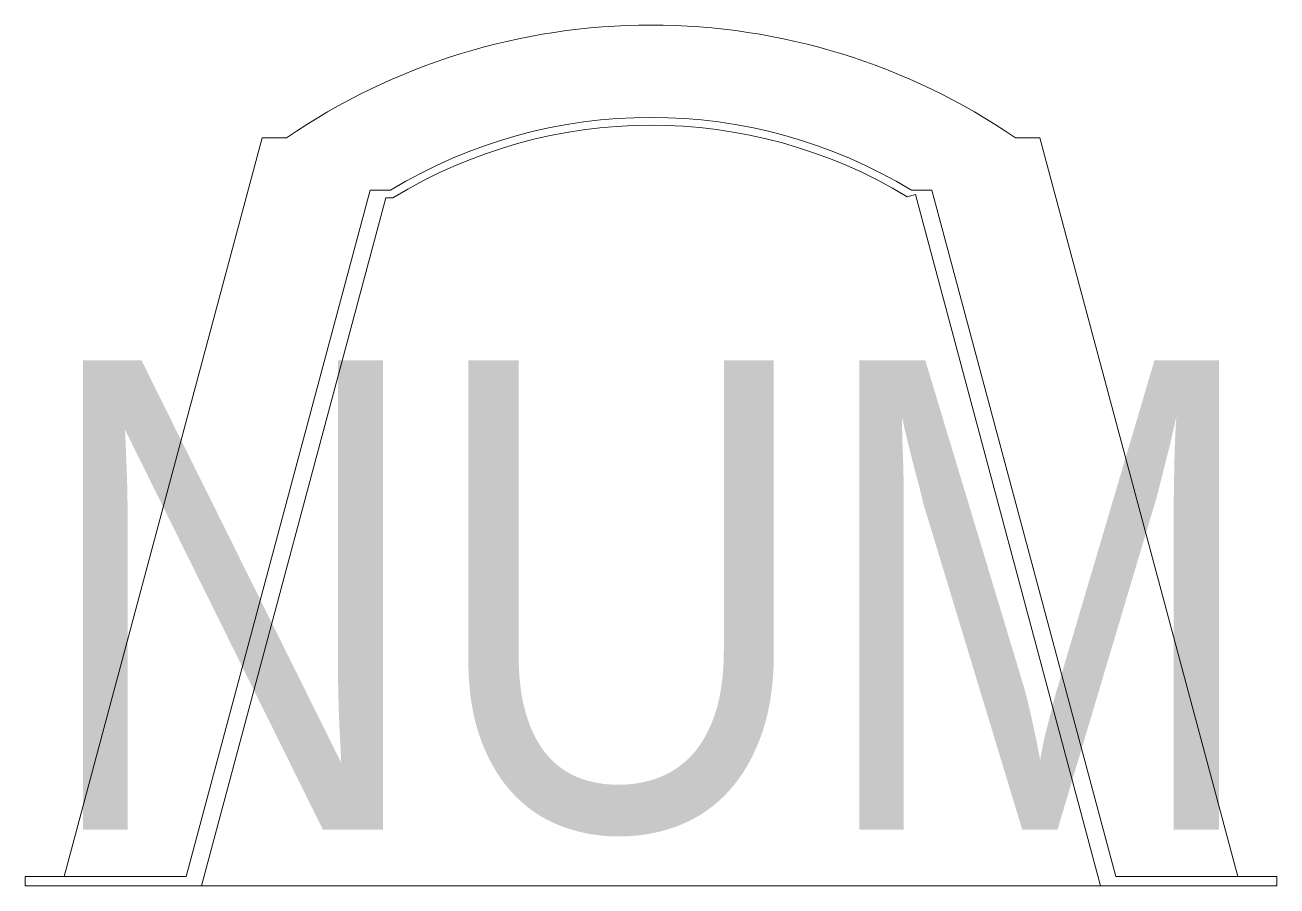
# Model space of a CAD drawing. Header units: inches. Extents: x 0 to 16, y 0 to 11.
import ezdxf
from ezdxf.enums import TextEntityAlignment as Align

# ---------------------------------------------------------------- set-up
doc = ezdxf.new("R2010")
doc.units = ezdxf.units.IN
doc.header["$MEASUREMENT"] = 0
doc.layers.add('SEPTICAD', color=7, linetype='Continuous')
doc.styles.add('SEPTICAD', font='ARIALN.TTF')

msp = doc.modelspace()

# ---------------------------------------------------------------- linework, layer by layer
at = {"layer": 'SEPTICAD', "linetype": 'Continuous', "lineweight": 15}
for p, q in [((0.5, 0.12), (3.029, 9.558)), ((3.029, 9.558), (3.34, 9.558)), ((12.971, 9.558), (12.66, 9.558)), ((15.5, 0.12), (12.971, 9.558)), ((2.06, 0.12), (4.41, 8.892)), ((4.672, 8.892), (4.41, 8.892)), ((11.276, 8.807), (11.379, 8.836)), ((11.328, 8.892), (11.59, 8.892)), ((13.746, 0), (11.379, 8.836)), ((13.94, 0.12), (11.59, 8.892)), ((2.254, 0), (4.609, 8.792)), ((4.7, 8.792), (4.609, 8.792)), ((2.06, 0.12), (0, 0.12)), ((0, 0), (0, 0.12)), ((2.254, 0), (0, 0)), ((16, 0), (13.746, 0)), ((16, 0.12), (13.94, 0.12)), ((16, 0), (16, 0.12))]:
    msp.add_line(p, q, dxfattribs=at)
for points in [[(8, 10.999), (8, 11)], [(2.254, 0), (13.746, 0)]]:
    msp.add_lwpolyline(points, dxfattribs=at)
for centre, radius, start, end in [((7.999, 2.752, 0), 8.248, 89.9951, 124.394), ((8.001, 2.752, 0), 8.248, 55.606, 90.0049), ((8, 3.39), 6.43, 58.8348, 121.1652), ((8, 3.39), 6.33, 58.8348, 121.4167)]:
    msp.add_arc(centre, radius, start, end, dxfattribs=at)

# ---------------------------------------------------------------- texts
at = {"layer": 'SEPTICAD', "style": 'SEPTICAD'}
msp.add_attdef('NUM', text='#', height=6, dxfattribs=at).set_placement((8, -1.082), align=Align.BOTTOM_CENTER)

doc.saveas('drawing.dxf')
